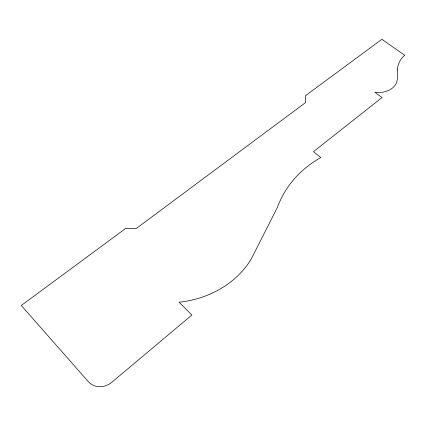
<?xml version="1.0" encoding="UTF-8"?>
<svg xmlns="http://www.w3.org/2000/svg" width="426" height="426" viewBox="0 0 426 426"><rect width="100%" height="100%" fill="white"/><g stroke="black" fill="none" stroke-linecap="round" stroke-linejoin="round"><path stroke-width="0.64" d="M397.373 69.944L397.304 79.316A21.992 15.895 11.6 0 1 374.907 92.288L382.042 97.543L313.488 151.645L320.778 157.535A129.919 107.389 21.5 0 0 277.534 207.111L251.255 258.987A90.104 75.855 -6.2 0 1 179.112 302.22L191.908 315.022L111.798 382.292A16.987 15.139 -30.4 0 1 88.4 381.755L21.3 305.474L125.84 228.304L136.128 228.618L305.548 102.591L305.32 95.813L381.872 39.304L404.7 55.268A39.208 27.679 14.9 0 0 397.373 69.944"/></g></svg>
